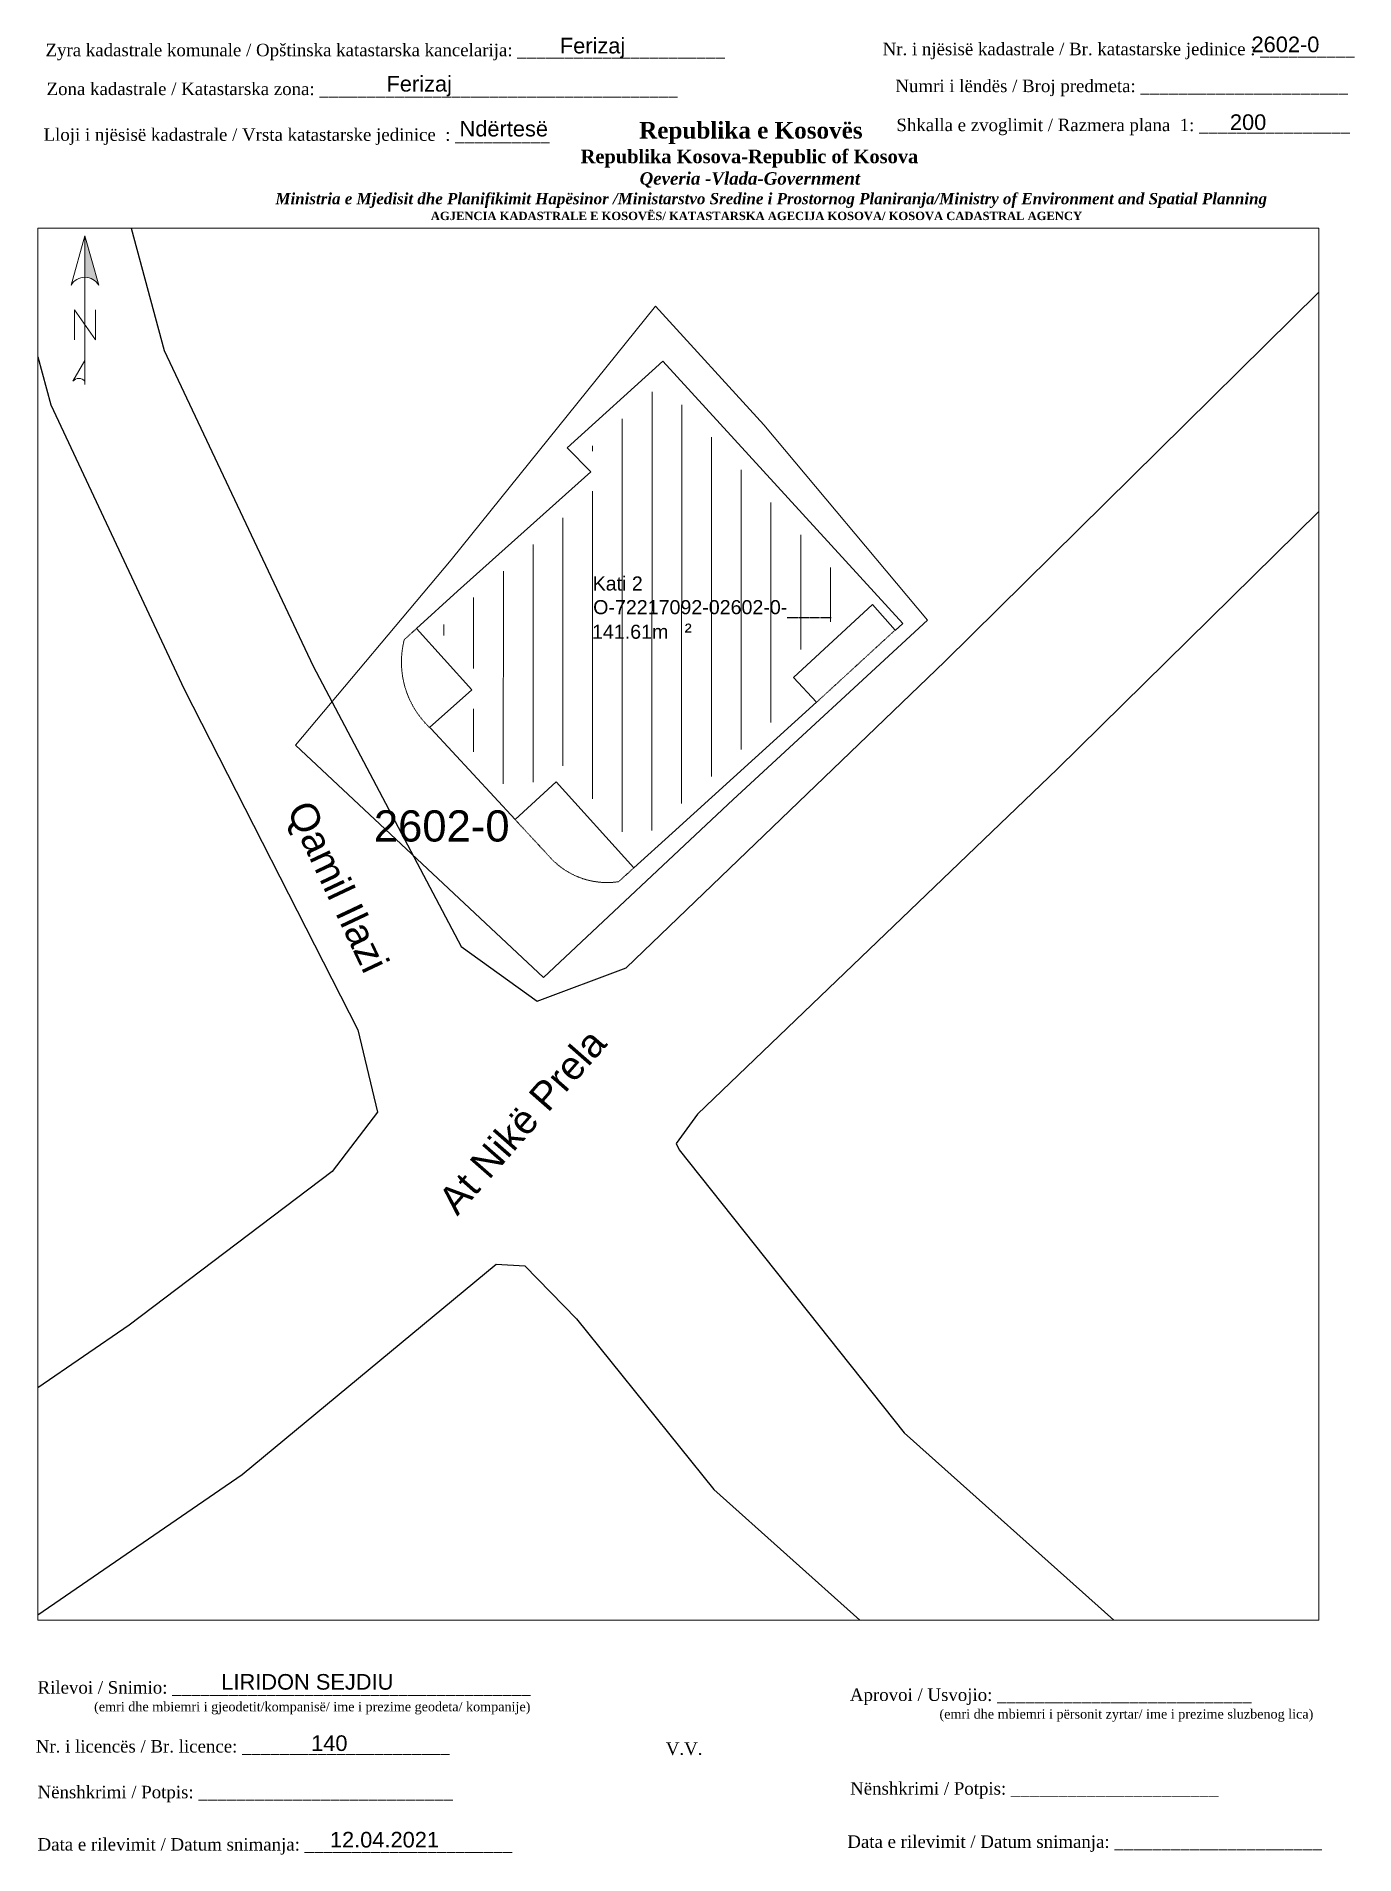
# Paper-space layout 'Kati2' of a CAD drawing. Header units: metres, sheet in millimetres. Extents: x 0 to 211, y 0 to 292.
# The model-space entities are those that its viewports show. They can reach past a viewport. Long polylines and large blocks are cut down to what shows.
import ezdxf
from ezdxf.enums import TextEntityAlignment as Align

# ---------------------------------------------------------------- set-up
doc = ezdxf.new("R2010")
doc.units = ezdxf.units.M
doc.linetypes.add('DASHED', pattern=[0.75, 0.5, -0.25])
doc.layers.get('0').update_dxf_attribs({"lineweight": 0})
for name, color, linetype in [('Asfallt', 8, 'Continuous'), ('Etazha', 7, 'Continuous'), ('Nr Parceles Baze', 7, 'Continuous')]:
    doc.layers.add(name, color=color, linetype=linetype)
for name, color, linetype, lineweight in [('emrat e rrugeve', 7, 'Continuous', 0), ('kati 2', 1, 'Continuous', 0), ('kati 2 terase', 6, 'DASHED', 0), ('Korniza e jashtme', 7, 'Continuous', 0), ('Korniza e jashtme txt', 7, 'Continuous', 0), ('Parcela baze', 7, 'Continuous', 0)]:
    doc.layers.add(name, color=color, linetype=linetype, lineweight=lineweight)
doc.styles.get("Standard").update_dxf_attribs({"font": 'arial.ttf'})

# ---------------------------------------------------------------- blocks, each defined once
blk = doc.blocks.new('*U62')
at = {"linetype": 'ByBlock', "lineweight": -2}
blk.add_hatch(color=0, dxfattribs=at).paths.add_polyline_path([(0, 562), (0, 301, -0.269143), (87, 250)])
at = {"color": 0, "linetype": 'ByBlock', "lineweight": -2}
for points in [[(87, 250, 0.580323), (-87, 250), (0, 562), (87, 250), (0, 562), (0, 300)], [(0, -356, 0.5), (-75, -356), (0, -225)]]:
    blk.add_lwpolyline(points, format="xyb", dxfattribs=at)
for points in [[(0, -375), (0, 562)], [(-66, -94), (-66, 94), (66, -94), (66, 94)]]:
    blk.add_lwpolyline(points, dxfattribs=at)

msp = doc.modelspace()

# ---------------------------------------------------------------- hatches: boundary and pattern name
at = {"layer": 'kati 2'}
h = msp.add_hatch(dxfattribs=at)
h.set_pattern_fill('ANSI31', color=256, scale=0.3, angle=45)
h.paths.add_polyline_path([(7513135.535, 4691722.169), (7513133.221, 4691720.076), (7513133.979, 4691719.298), (7513129.321, 4691715.134), (7513128.376, 4691714.272), (7513130.149, 4691712.306), (7513128.806, 4691711.107), (7513130.859, 4691708.889), (7513132.185, 4691710.097), (7513134.667, 4691707.342), (7513135.521, 4691708.116), (7513139.779, 4691711.975), (7513139.045, 4691712.769), (7513141.798, 4691715.315)])
h.paths.add_polyline_path([(7513128.387, 4691710.729), (7513129.126, 4691710.729), (7513129.126, 4691711.471), (7513128.387, 4691711.471)], flags=25)
h.paths.add_polyline_path([(7513129.44, 4691712.514), (7513130.179, 4691712.514), (7513130.179, 4691713.256), (7513129.44, 4691713.256)], flags=25)
h.paths.add_polyline_path([(7513133.256, 4691719.493), (7513133.995, 4691719.493), (7513133.995, 4691720.235), (7513133.256, 4691720.235)], flags=25)
h.paths.add_polyline_path([(7513130.537, 4691708.557), (7513131.276, 4691708.557), (7513131.276, 4691709.299), (7513130.537, 4691709.299)], flags=25)
h.paths.add_polyline_path([(7513132.146, 4691709.559), (7513132.886, 4691709.559), (7513132.886, 4691710.301), (7513132.146, 4691710.301)], flags=25)
h.paths.add_polyline_path([(7513141.395, 4691714.847), (7513142.134, 4691714.847), (7513142.134, 4691715.589), (7513141.395, 4691715.589)], flags=9)
h.paths.add_polyline_path([(7513139.176, 4691712.797), (7513139.915, 4691712.797), (7513139.915, 4691713.539), (7513139.176, 4691713.539)], flags=25)
h.paths.add_polyline_path([(7513139.422, 4691711.69), (7513140.161, 4691711.69), (7513140.161, 4691712.431), (7513139.422, 4691712.431)], flags=24)
h.paths.add_polyline_path([(7513136.201, 4691713.915), (7513136.553, 4691713.915), (7513136.553, 4691714.289), (7513136.201, 4691714.289)], flags=24)
h.paths.add_polyline_path([(7513133.178, 4691713.855), (7513135.854, 4691713.855), (7513135.854, 4691714.544), (7513133.178, 4691714.544)], flags=24)
h.paths.add_polyline_path([(7513133.185, 4691714.494), (7513141.103, 4691714.494), (7513141.103, 4691715.368), (7513133.185, 4691715.368)], flags=24)
h.paths.add_polyline_path([(7513133.198, 4691715.4), (7513135.035, 4691715.4), (7513135.035, 4691716.089), (7513133.198, 4691716.089)], flags=24)

# ---------------------------------------------------------------- linework, layer by layer
at = {"layer": 'Asfallt'}
for points, elevation in [([(7513112.553, 4691749.169), (7513119.586, 4691723.213), (7513124.365, 4691713.098), (7513129.1, 4691704.123), (7513131.532, 4691702.371), (7513134.384, 4691703.44), (7513144.601, 4691713.246), (7513157.838, 4691726.317), (7513179.927, 4691745.411)], 574.59), ([(7513108.735, 4691748.134), (7513115.96, 4691721.468), (7513120.229, 4691712.364), (7513125.791, 4691701.453), (7513126.424, 4691698.811), (7513124.972, 4691696.911), (7513118.464, 4691691.986), (7513101.197, 4691680.127)], 574.641), ([(7513183.203, 4691741.621), (7513161.27, 4691722.668), (7513148.195, 4691709.801), (7513136.672, 4691698.744), (7513135.986, 4691697.808), (7513136.091, 4691697.604), (7513143.3, 4691688.534), (7513163.15, 4691670.785)], 575.009), ([(7513104.59, 4691675.186), (7513122.085, 4691687.202), (7513130.218, 4691693.937), (7513131.144, 4691693.888), (7513132.795, 4691692.189), (7513137.197, 4691686.719), (7513159.536, 4691666.744)], 574.229)]:
    msp.add_lwpolyline(points, dxfattribs=dict(at, elevation=elevation))
at = {"layer": 'kati 2', "elevation": 626.094, "flags": 128}
msp.add_lwpolyline([(7513143.011, 4691714.244), (7513143.253, 4691714.464), (7513135.568, 4691722.874), (7513132.501, 4691720.099), (7513133.257, 4691719.323), (7513128.986, 4691715.505), (7513127.672, 4691714.307), (7513129.441, 4691712.344), (7513128.089, 4691711.137, 0.006196), (7513128.142, 4691711.089), (7513130.829, 4691708.186), (7513132.15, 4691709.389), (7513134.631, 4691706.635), (7513135.857, 4691707.745), (7513140.489, 4691711.944), (7513139.752, 4691712.741), (7513142.276, 4691715.076), (7513142.276, 4691715.076), (7513143.003, 4691714.253)], format="xyb", dxfattribs=at)
at = {"layer": 'kati 2 terase', "elevation": 626.094, "flags": 128}
for points in [[(7513127.672, 4691714.307), (7513127.278, 4691713.948, 0.272582), (7513128.089, 4691711.137)], [(7513130.829, 4691708.186), (7513132.024, 4691706.895, 0.238515), (7513134.144, 4691706.194), (7513134.631, 4691706.635)]]:
    msp.add_lwpolyline(points, format="xyb", dxfattribs=at)
msp.add_lwpolyline([(7513143.003, 4691714.253), (7513140.489, 4691711.944)], dxfattribs=at)
at = {"layer": 'Parcela baze', "linetype": 'Continuous', "elevation": 574.793}
msp.add_lwpolyline([(7513137.819, 4691708.828), (7513144.039, 4691714.578), (7513138.8, 4691720.827), (7513135.33, 4691724.637), (7513128.779, 4691716.508), (7513123.799, 4691710.569), (7513131.739, 4691703.129), (7513137.819, 4691708.828)], close=True, dxfattribs=at)

# ---------------------------------------------------------------- texts
at = {"layer": 'emrat e rrugeve'}
for s, rotation, p in [('Qamil Ilazi', 295.24245, (7513125.161, 4691706.038)), ('At Nikë Prela', 48.75369, (7513131.056, 4691698.517))]:
    msp.add_text(s, height=0.9, rotation=rotation, dxfattribs=at).set_placement(p, align=Align.MIDDLE_CENTER)
at = {"layer": 'Etazha'}
for s, height, p in [('Kati 2', 0.45, (7513133.313, 4691715.523)), ('O-72217092-02602-0-____', 0.45, (7513133.331, 4691714.765)), ('141.61m', 0.45, (7513133.293, 4691713.977)), ('²', 0.487, (7513136.263, 4691713.977))]:
    msp.add_text(s, height=height, dxfattribs=at).set_placement(p)
at = {"layer": 'Nr Parceles Baze'}
msp.add_text('2602-0', height=1, dxfattribs=at).set_placement((7513128.479, 4691707.981, -45.319), align=Align.MIDDLE_CENTER)

psp = doc.layouts.new('Kati2')

# ---------------------------------------------------------------- block references
at = {"xscale": 0.0254, "yscale": 0.0254, "zscale": 0.0254}
psp.add_blockref('*U62', (7.95, 245.33), dxfattribs=at)

# ---------------------------------------------------------------- texts
at = {"layer": 'Korniza e jashtme txt'}
for s, p in [('LIRIDON SEJDIU', (29.81, 26.72)), ('140', (44.19, 16.9)), ('12.04.2021', (47.2, 1.44))]:
    psp.add_text(s, height=2.5, dxfattribs=at).set_placement(p)
for s, insert, char_height, width, attachment_point in [('Ferizaj', (84.04, 291.31), 2.5, 19.3474, 1), ('2602-0', (194.84, 291.51), 2.5, 23.5616, 1), ('{\\fTimes New Roman|b0|i0|c0|p18; Zyra kadastrale komunale / Opštinska katastarska kancelarija: ______________________}', (0.89, 290.36), 2, 114.6874, 1), ('{\\fTimes New Roman|b0|i0|c0|p18;Nr. i njësisë kadastrale / Br. katastarske jedinice : __________}', (135.75, 290.52), 2, 98.5379, 1), ('{\\fTimes New Roman|b0|i0|c0|p18; Zona kadastrale / Katastarska zona: ______________________________________}', (1.06, 284.14), 2, 101.8807, 1), ('Ferizaj', (56.27, 285.2), 2.5, 40.037, 1), ('{\\fTimes New Roman|b0|i0|c0|p18; Numri i lëndës / Broj predmeta: ______________________}', (137.03, 284.61), 2, 83.344, 1), ('{\\fTimes New Roman|b0|i0|c0|p18; Lloji i njësisë kadastrale / Vrsta katastarske jedinice  : __________ }', (0.58, 276.81), 2, 108.0893, 1), ('\\pi77.297;{\\fBook Antiqua|b1|i0|c0|p18;\\H1.333x;Republika e Kosovës\\fTimes New Roman|b1|i0|c0|p18;\\P\\pi67.927;\\fBook Antiqua|b1|i0|c0|p18;\\H0.8125x;Republika Kosova-Republic of Kosova\\fTimes New Roman|b1|i0|c0|p18;\\P\\pi77.378;\\fBook Antiqua|b1|i1|c0|p18;\\H0.9233x;Qeveria -Vlada-Government \\P\\pi13.032,l6,t23.033;\\fTimes New Roman|b1|i1|c0|p18;\\H0.9x;Ministria e Mjedisit dhe Planifikimit Hapësinor /Ministarstvo Sredine i Prostornog Planiranja/Ministry of Environment and Spatial Planning\\P\\pi43.931,l0,tz;\\fBook Antiqua|b1|i0|c0|p18;\\H0.7406x;AGJENCIA KADASTRALE E KOSOVËS/ KATASTARSKA AGECIJA KOSOVA/ KOSOVA CADASTRAL AGENCY}', (19.44, 277.84), 2, 191.8237, 1), ('Ndërtesë', (67.97, 278.01), 2.5, 14.2476, 1), ('{\\fTimes New Roman|b0|i0|c0|p18; Shkalla e zvoglimit / Razmera plana  1: ________________}', (137.2, 278.36), 2, 98.5379, 1), ('200', (191.38, 279.05), 2.5, 19.3474, 1), ('{\\fTimes New Roman|b0|i0|c0|p18; Rilevoi / Snimio: ______________________________________\\P             \\H0.75x;(emri dhe mbiemri i gjeodetit/kompanisë/ ime i prezime geodeta/ kompanije)}', (-0.39, 28.08), 2, 87.3883, 1), ('{\\fTimes New Roman|b0|i0|c0|p18; Aprovoi / Usvojio: ___________________________\\P                    \\H0.75x;(emri dhe mbiemri i përsonit zyrtar/ ime i prezime sluzbenog lica)}', (129.75, 26.91), 2, 83.344, 1), ('{\\fTimes New Roman|b0|i0|c0|p18; Nr. i licencës / Br. licence: ______________________\\P                                }', (-0.67, 18.65), 2, 83.344, 1), ('{\\fTimes New Roman|b0|i0|c0|p18;V.V.                                 }', (101.01, 18.27), 2, 9.4297, 1), ('{\\fTimes New Roman|b0|i0|c0|p18; Nënshkrimi / Potpis: ______________________\\P                                 }', (189.53, 11.9), 2, 83.344, 3), ('{\\fTimes New Roman|b0|i0|c0|p18; Nënshkrimi / Potpis: ___________________________\\P                                 }', (-0.39, 11.32), 2, 83.344, 1), ('{\\fTimes New Roman|b0|i0|c0|p18; Data e rilevimit / Datum snimanja: ______________________\\P                                 }', (-0.39, 2.94), 2, 83.344, 1), ('{\\fTimes New Roman|b0|i0|c0|p18; Data e rilevimit / Datum snimanja: ______________________\\P                                 }', (206.1, 3.38), 2, 83.344, 3)]:
    psp.add_mtext(s, dxfattribs=dict(at, insert=insert, char_height=char_height, width=width, attachment_point=attachment_point))

# ---------------------------------------------------------------- viewports
at = {"layer": 'Korniza e jashtme', "view_target_point": (7499131.095, 4689980.516), "view_twist_angle": 360}
psp.add_viewport(center=(103.03, 149.32), size=(205.19, 222.973), view_center_point=(14004.967, 1724.315), view_height=44.5946, dxfattribs=at)

doc.saveas('drawing.dxf')
